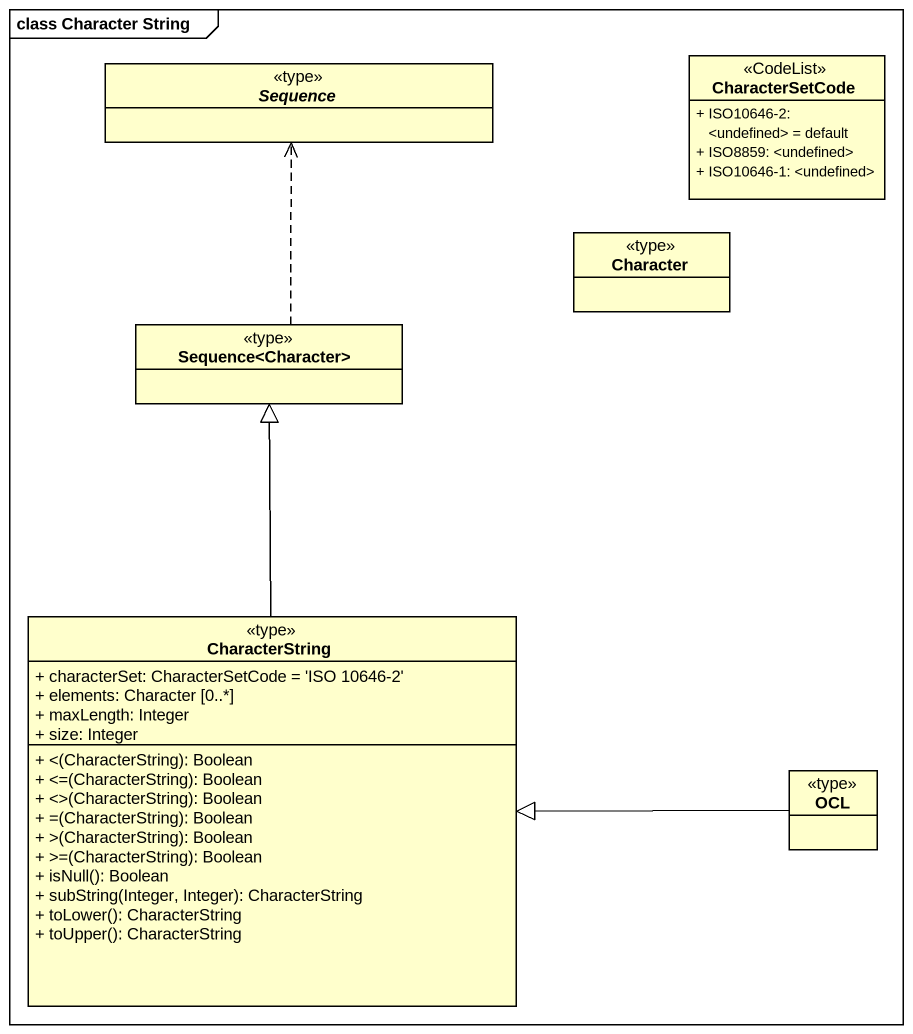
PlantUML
@startuml
mainframe class Character String
hide circle
hide empty members
skinparam classAttributeIconSize 0
abstract class Sequence <<type>>
class CharacterSetCode <<CodeList>> {
  + ISO10646-2: <undefined> = default
  + ISO8859: <undefined>
  + ISO10646-1: <undefined>
}
class Character <<type>>
class "Sequence<Character>" as Sequence_Character <<type>>
class CharacterString <<type>> {
  + characterSet: CharacterSetCode = 'ISO 10646-2'
  + elements: Character [0..*]
  + maxLength: Integer
  + size: Integer
  + <(CharacterString): Boolean
  + <=(CharacterString): Boolean
  + <>(CharacterString): Boolean
  + =(CharacterString): Boolean
  + >(CharacterString): Boolean
  + >=(CharacterString): Boolean
  + isNull(): Boolean
  + subString(Integer, Integer): CharacterString
  + toLower(): CharacterString
  + toUpper(): CharacterString
}
class OCL <<type>>
Sequence_Character .up.> Sequence
CharacterString -up-|> Sequence_Character
OCL -left-|> CharacterString
@enduml
